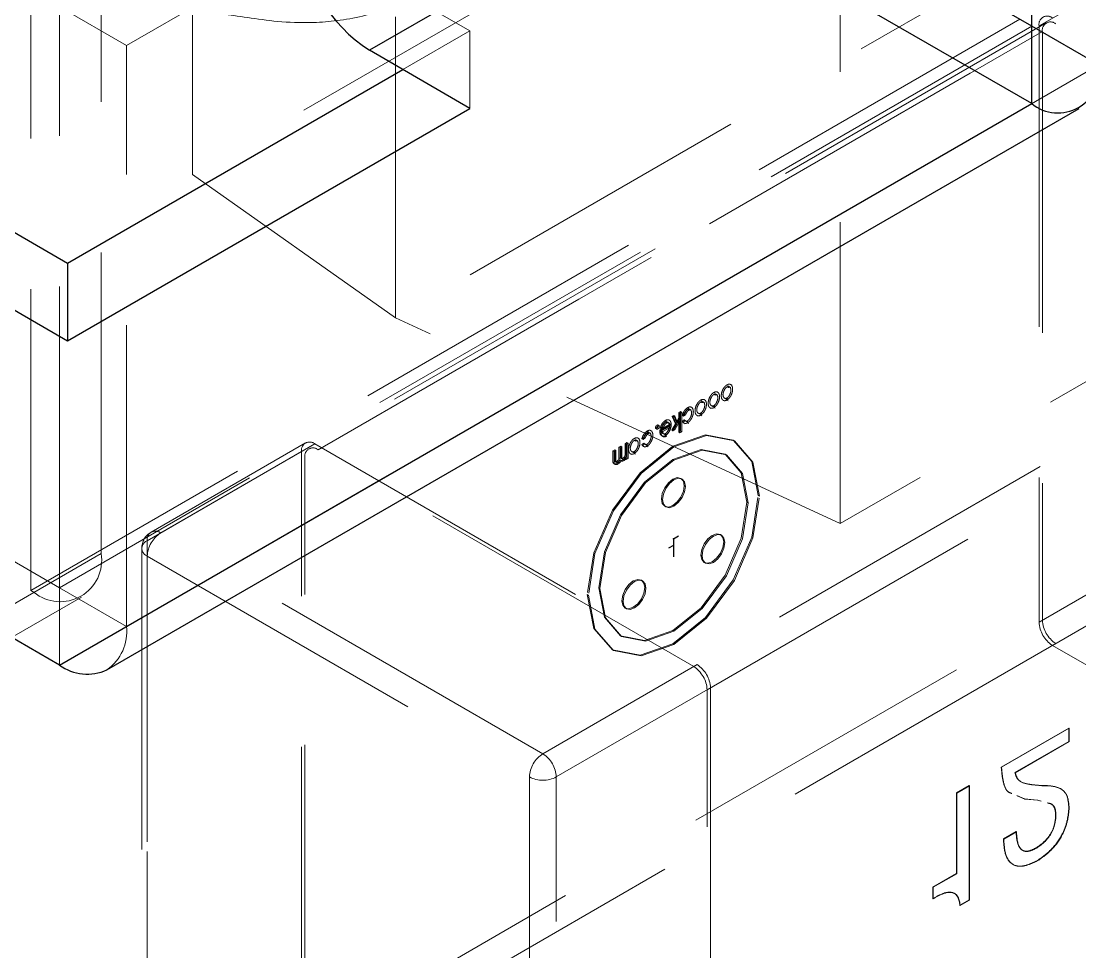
# Model space of a CAD drawing. Header units: millimetres. Extents: x 0 to 841, y 0 to 2287.
# Drawn here: x 577.548 to 582.013, y 225.551 to 229.475 of the extents above; entities that cross this region are included whole.
import ezdxf

# ---------------------------------------------------------------- set-up
doc = ezdxf.new("R2010")
doc.units = ezdxf.units.MM
doc.header["$PDSIZE"] = -1
doc.linetypes.add('HIDDEN', pattern=[1.905, 1.27, -0.635])

msp = doc.modelspace()

# ---------------------------------------------------------------- linework, layer by layer
at = {"color": 7, "linetype": 'HIDDEN', "lineweight": 18}
for p, q in [((585.4913, 231.8983), (579.1273, 228.2245)), ((577.9922, 229.3731), (582.0935, 231.7407)), ((581.0026, 227.3576), (581.0026, 231.3879)), ((586.2889, 230.4092), (581.0026, 227.3576)), ((579.1273, 228.2245), (579.1273, 229.8594)), ((579.4407, 229.4345), (578.7336, 229.8427)), ((582.4919, 229.8319), (581.8413, 229.4564)), ((579.8401, 229.7358), (578.2697, 228.8292)), ((577.5881, 227.0751), (577.5881, 229.6881)), ((578.2697, 228.8292), (578.2697, 229.6726)), ((577.7094, 227.0867), (577.7094, 229.5364)), ((577.7094, 229.5364), (577.9922, 229.3731)), ((577.8851, 227.2303), (577.8851, 229.5166)), ((581.76, 229.4835), (577.5881, 227.0751)), ((581.872, 229.4685), (578.7608, 227.6724)), ((578.8008, 227.6685), (581.912, 229.4646)), ((581.8413, 229.4564), (581.8413, 226.9414)), ((583.5101, 228.5584), (581.8979, 229.4891)), ((583.496, 228.5502), (581.912, 229.4646)), ((581.8106, 229.4543), (577.7094, 227.0867)), ((581.8555, 229.4319), (578.7442, 227.6358)), ((579.1578, 229.2712), (579.4407, 229.4345)), ((579.4407, 229.4345), (579.4407, 229.1079)), ((581.8555, 229.4319), (581.8555, 226.9496)), ((577.9922, 226.9235), (577.9922, 229.3731)), ((577.9922, 226.9235), (582.0935, 229.291)), ((578.2697, 228.8292), (579.1273, 228.2245)), ((583.496, 228.5502), (580.3847, 226.7541)), ((580.4413, 226.6561), (583.5525, 228.4522)), ((581.0026, 227.3576), (579.1273, 228.2245)), ((577.7094, 227.0867), (575.8345, 228.1691)), ((580.5298, 227.9391), (580.525, 227.9419)), ((580.5455, 227.9404), (580.5407, 227.9431)), ((580.4745, 227.9072), (580.4697, 227.91)), ((580.4745, 227.8989), (580.4697, 227.9016)), ((580.4853, 227.8987), (580.4805, 227.9015)), ((580.4903, 227.9084), (580.4854, 227.9112)), ((580.5298, 227.9308), (580.525, 227.9336)), ((580.5406, 227.9307), (580.5357, 227.9334)), ((580.3797, 227.8446), (580.3749, 227.8474)), ((580.4192, 227.8753), (580.4144, 227.878)), ((580.4192, 227.8669), (580.4144, 227.8697)), ((580.43, 227.8668), (580.4252, 227.8696)), ((580.435, 227.8765), (580.4302, 227.8793)), ((580.4589, 227.8545), (580.4637, 227.8518)), ((580.4745, 227.8517), (580.4697, 227.8544)), ((580.5092, 227.8768), (580.514, 227.874)), ((580.5142, 227.8865), (580.519, 227.8837)), ((580.5298, 227.8836), (580.525, 227.8864)), ((580.5298, 227.8753), (580.525, 227.878)), ((580.2937, 227.8084), (580.3004, 227.8122)), ((580.3073, 227.777), (580.2937, 227.8084)), ((580.2985, 227.8056), (580.2937, 227.8084)), ((580.2985, 227.8056), (580.3052, 227.8095)), ((580.3121, 227.7742), (580.2985, 227.8056)), ((580.3004, 227.8122), (580.312, 227.7852)), ((580.3052, 227.8095), (580.3004, 227.8122)), ((580.3052, 227.8095), (580.3168, 227.7825)), ((580.3216, 227.8245), (580.3295, 227.8291)), ((580.3216, 227.8018), (580.3216, 227.8245)), ((580.3264, 227.8217), (580.3216, 227.8245)), ((580.3264, 227.8217), (580.3343, 227.8263)), ((580.3264, 227.7991), (580.3264, 227.8217)), ((580.3295, 227.8291), (580.3295, 227.7464)), ((580.3343, 227.8263), (580.3295, 227.8291)), ((580.3343, 227.8263), (580.3343, 227.7436)), ((580.345, 227.8179), (580.3367, 227.8132)), ((580.3416, 227.8104), (580.3367, 227.8132)), ((580.3498, 227.8151), (580.3416, 227.8104)), ((580.3498, 227.8151), (580.345, 227.8179)), ((580.3639, 227.8433), (580.3591, 227.8461)), ((580.3746, 227.835), (580.3698, 227.8377)), ((580.3986, 227.8129), (580.4034, 227.8101)), ((580.4036, 227.8226), (580.4084, 227.8198)), ((580.4192, 227.8197), (580.4144, 227.8225)), ((580.4192, 227.8114), (580.4144, 227.8142)), ((580.4539, 227.8448), (580.4587, 227.8421)), ((580.4745, 227.8433), (580.4697, 227.8461)), ((580.228, 227.7594), (580.2232, 227.7622)), ((580.225, 227.7583), (580.2298, 227.7555)), ((580.2383, 227.7703), (580.2335, 227.773)), ((580.24, 227.7664), (580.2352, 227.7691)), ((580.282, 227.7743), (580.2418, 227.7511)), ((580.2515, 227.7639), (580.2433, 227.7592)), ((580.2481, 227.7564), (580.2433, 227.7592)), ((580.2868, 227.7715), (580.2466, 227.7483)), ((580.2563, 227.7612), (580.2481, 227.7564)), ((580.2823, 227.7669), (580.249, 227.7477)), ((580.2563, 227.7612), (580.2515, 227.7639)), ((580.2871, 227.7642), (580.2538, 227.7449)), ((580.2704, 227.7894), (580.2656, 227.7922)), ((580.2745, 227.7845), (580.2734, 227.7851)), ((580.2782, 227.7823), (580.2772, 227.7829)), ((580.2862, 227.7907), (580.2814, 227.7934)), ((580.2868, 227.7715), (580.282, 227.7743)), ((580.2871, 227.7642), (580.2823, 227.7669)), ((580.3073, 227.777), (580.2924, 227.7512)), ((580.3121, 227.7742), (580.2972, 227.7484)), ((580.3216, 227.7926), (580.3004, 227.7558)), ((580.3264, 227.7898), (580.3052, 227.753)), ((580.3121, 227.7742), (580.3073, 227.777)), ((580.3216, 227.8018), (580.312, 227.7852)), ((580.3168, 227.7825), (580.312, 227.7852)), ((580.3264, 227.7991), (580.3168, 227.7825)), ((580.3264, 227.7991), (580.3216, 227.8018)), ((580.3216, 227.7418), (580.3216, 227.7926)), ((580.3264, 227.7898), (580.3216, 227.7926)), ((580.3264, 227.7391), (580.3264, 227.7898)), ((580.345, 227.7942), (580.3367, 227.7894)), ((580.3416, 227.7867), (580.3367, 227.7894)), ((580.3498, 227.7914), (580.3416, 227.7867)), ((580.3443, 227.7805), (580.3491, 227.7777)), ((580.3498, 227.7914), (580.345, 227.7942)), ((580.3549, 227.7891), (580.3597, 227.7863)), ((580.3639, 227.7795), (580.3591, 227.7823)), ((580.1388, 227.7134), (580.134, 227.7162)), ((580.1546, 227.7147), (580.1498, 227.7174)), ((580.1743, 227.7194), (580.1661, 227.7146)), ((580.1709, 227.7118), (580.1661, 227.7146)), ((580.1791, 227.7166), (580.1709, 227.7118)), ((580.1791, 227.7166), (580.1743, 227.7194)), ((580.1932, 227.7448), (580.1884, 227.7476)), ((580.2039, 227.7364), (580.1991, 227.7392)), ((580.209, 227.7461), (580.2042, 227.7488)), ((580.2466, 227.7483), (580.2418, 227.7511)), ((580.2538, 227.7449), (580.249, 227.7477)), ((580.2498, 227.727), (580.2546, 227.7243)), ((580.2584, 227.7352), (580.2632, 227.7325)), ((580.2704, 227.7255), (580.2656, 227.7283)), ((580.3004, 227.7558), (580.2924, 227.7512)), ((580.2972, 227.7484), (580.2924, 227.7512)), ((580.3052, 227.753), (580.2972, 227.7484)), ((580.3052, 227.753), (580.3004, 227.7558)), ((580.3295, 227.7464), (580.3216, 227.7418)), ((580.3264, 227.7391), (580.3216, 227.7418)), ((580.3343, 227.7436), (580.3264, 227.7391)), ((580.3343, 227.7436), (580.3295, 227.7464)), ((578.7466, 227.6969), (578.0961, 227.3214)), ((578.1361, 227.3174), (578.7866, 227.693)), ((578.7866, 227.693), (580.3988, 226.7623)), ((580.3847, 226.7541), (578.8008, 227.6685)), ((580.044, 227.6642), (580.0513, 227.6684)), ((580.0513, 227.6684), (580.0513, 227.6233)), ((580.0561, 227.6657), (580.0513, 227.6684)), ((580.077, 227.6833), (580.0695, 227.679)), ((580.0695, 227.679), (580.0695, 227.6338)), ((580.0743, 227.6762), (580.0695, 227.679)), ((580.0818, 227.6805), (580.0743, 227.6762)), ((580.0743, 227.6762), (580.0743, 227.631)), ((580.077, 227.6833), (580.077, 227.6367)), ((580.0818, 227.6805), (580.077, 227.6833)), ((580.0818, 227.6805), (580.0818, 227.6339)), ((580.103, 227.6983), (580.0951, 227.6938)), ((580.0951, 227.6938), (580.0951, 227.6472)), ((580.1, 227.691), (580.0951, 227.6938)), ((580.1078, 227.6955), (580.1, 227.691)), ((580.1, 227.691), (580.1, 227.6444)), ((580.103, 227.6344), (580.103, 227.6983)), ((580.1078, 227.6955), (580.103, 227.6983)), ((580.1078, 227.6316), (580.1078, 227.6955)), ((580.1388, 227.7051), (580.134, 227.7078)), ((580.1496, 227.705), (580.1448, 227.7077)), ((580.1743, 227.6957), (580.1661, 227.6909)), ((580.1709, 227.6881), (580.1661, 227.6909)), ((580.1791, 227.6929), (580.1709, 227.6881)), ((580.1736, 227.6819), (580.1784, 227.6792)), ((580.1791, 227.6929), (580.1743, 227.6957)), ((580.1842, 227.6906), (580.189, 227.6878)), ((580.1932, 227.681), (580.1884, 227.6837)), ((580.5563, 227.7056), (580.5515, 227.7083)), ((578.7301, 227.6603), (578.0795, 227.2847)), ((578.7301, 225.1454), (578.7301, 227.6603)), ((578.7442, 225.1535), (578.7442, 227.6358)), ((580.044, 227.6642), (580.044, 227.6158)), ((580.0488, 227.6615), (580.044, 227.6642)), ((580.0488, 227.6615), (580.0561, 227.6657)), ((580.0488, 227.6615), (580.0488, 227.613)), ((580.0561, 227.6657), (580.0561, 227.6205)), ((580.0743, 227.631), (580.0695, 227.6338)), ((580.0781, 227.6219), (580.0733, 227.6247)), ((580.0742, 227.624), (580.079, 227.6212)), ((580.0818, 227.6339), (580.077, 227.6367)), ((580.0796, 227.6321), (580.0844, 227.6293)), ((580.1, 227.6444), (580.0951, 227.6472)), ((580.0951, 227.6299), (580.0951, 227.635)), ((580.1, 227.6322), (580.0951, 227.635)), ((580.103, 227.6344), (580.0951, 227.6299)), ((580.1, 227.6271), (580.0951, 227.6299)), ((580.1, 227.6271), (580.1, 227.6322)), ((580.1078, 227.6316), (580.1, 227.6271)), ((580.1078, 227.6316), (580.103, 227.6344)), ((580.1182, 227.6511), (580.123, 227.6483)), ((580.1232, 227.6608), (580.128, 227.658)), ((580.1388, 227.6579), (580.134, 227.6607)), ((580.1388, 227.6495), (580.134, 227.6523)), ((580.5223, 227.6467), (580.5175, 227.6494)), ((580.0488, 227.613), (580.044, 227.6158)), ((580.0484, 227.6097), (580.0532, 227.6069)), ((580.0561, 227.6205), (580.0513, 227.6233)), ((580.0539, 227.618), (580.0587, 227.6152)), ((580.3353, 227.5449), (580.3305, 227.5476)), ((580.3494, 227.5137), (580.3446, 227.5165)), ((580.2532, 227.4582), (580.2484, 227.461)), ((580.6139, 227.4443), (580.6091, 227.4471)), ((580.6619, 227.4721), (580.6571, 227.4748)), ((580.2625, 227.4299), (580.2673, 227.4271)), ((579.7483, 226.3867), (578.1361, 227.3174)), ((581.8413, 226.9414), (582.4919, 227.317)), ((578.0795, 227.2847), (578.0795, 224.7698)), ((580.5019, 227.3079), (580.4971, 227.3106)), ((580.516, 227.2767), (580.5112, 227.2795)), ((577.8851, 227.2303), (575.6223, 225.924)), ((578.0561, 227.2521), (578.0561, 224.7371)), ((580.4198, 227.2212), (580.415, 227.224)), ((578.0795, 224.7045), (578.0795, 227.2194)), ((578.0795, 227.2194), (579.6917, 226.2887)), ((580.4291, 227.1929), (580.4339, 227.1901)), ((582.5484, 227.219), (581.8979, 226.8435)), ((580.1688, 227.1156), (580.1639, 227.1183)), ((577.39, 226.9445), (577.6022, 227.067)), ((577.5072, 226.8768), (577.8022, 227.0472)), ((577.5881, 227.0751), (577.6022, 227.067)), ((577.7094, 227.0867), (577.7094, 226.7601)), ((577.7094, 227.0867), (577.9922, 226.9235)), ((579.9407, 227.0557), (579.9359, 227.0585)), ((579.9888, 227.0834), (579.984, 227.0862)), ((580.1828, 227.0844), (580.178, 227.0872)), ((580.0867, 227.0289), (580.0819, 227.0317)), ((580.0959, 227.0005), (580.1008, 226.9978)), ((578.7442, 225.1535), (581.8555, 226.9496)), ((580.0755, 226.8839), (580.0803, 226.8811)), ((581.912, 226.8516), (578.8008, 225.0555)), ((580.0415, 226.825), (580.0463, 226.8222)), ((581.8979, 226.8435), (583.5101, 225.9128)), ((583.496, 225.9373), (581.912, 226.8516)), ((580.3988, 226.7623), (579.7483, 226.3867)), ((579.8049, 226.2887), (580.4554, 226.6643)), ((580.4413, 224.1738), (580.4413, 226.6561)), ((580.4554, 226.6643), (580.4554, 224.1493)), ((581.9671, 226.4949), (581.682, 226.3303)), ((581.9686, 226.4941), (581.6834, 226.3295)), ((581.9671, 226.4387), (581.9671, 226.4949)), ((581.9671, 226.4949), (581.9686, 226.4941)), ((581.9686, 226.4379), (581.9686, 226.4941)), ((581.7399, 226.3075), (581.9671, 226.4387)), ((581.7414, 226.3067), (581.9686, 226.4379)), ((581.9671, 226.4387), (581.9686, 226.4379)), ((581.682, 226.3303), (581.6834, 226.3295)), ((579.6917, 226.2887), (579.6917, 223.7738)), ((579.8049, 223.7738), (579.8049, 226.2887)), ((581.7399, 226.3075), (581.7414, 226.3067)), ((581.547, 226.2524), (581.4937, 226.2216)), ((581.5484, 226.2515), (581.4951, 226.2208)), ((581.547, 225.7705), (581.547, 226.2524)), ((581.547, 226.2524), (581.5484, 226.2515)), ((581.5484, 225.7696), (581.5484, 226.2515)), ((581.8095, 226.2566), (581.8109, 226.2558)), ((581.8535, 226.2526), (581.8095, 226.2566)), ((581.855, 226.2518), (581.8109, 226.2558)), ((581.8535, 226.2526), (581.855, 226.2518)), ((581.4937, 226.2216), (581.4951, 226.2208)), ((581.4937, 226.2216), (581.4937, 225.8816)), ((581.4951, 226.2208), (581.4951, 225.8808)), ((581.7473, 226.2102), (581.7794, 226.1964)), ((581.7487, 226.2094), (581.7808, 226.1956)), ((581.7794, 226.1964), (581.835, 226.1911)), ((581.7794, 226.1964), (581.7808, 226.1956)), ((581.7808, 226.1956), (581.8364, 226.1902)), ((581.835, 226.1911), (581.8364, 226.1902)), ((581.835, 226.1911), (581.8508, 226.1865)), ((581.8364, 226.1902), (581.8507, 226.1861)), ((581.9671, 226.1576), (581.9686, 226.1568)), ((581.9115, 226.1228), (581.9129, 226.122)), ((581.7446, 226.0585), (581.6913, 226.0278)), ((581.6913, 226.0278), (581.6927, 226.0269)), ((581.746, 226.0577), (581.6927, 226.0269)), ((581.7446, 226.0585), (581.746, 226.0577)), ((581.828, 225.9889), (581.8295, 225.9881)), ((581.835, 225.9367), (581.8364, 225.9359)), ((581.4937, 225.8816), (581.394, 225.824)), ((581.4951, 225.8808), (581.3954, 225.8232)), ((581.4937, 225.8816), (581.4951, 225.8808)), ((581.394, 225.824), (581.3954, 225.8232)), ((581.394, 225.824), (581.394, 225.7758)), ((581.3954, 225.8232), (581.3954, 225.775)), ((581.394, 225.7758), (581.3954, 225.775)), ((581.5076, 225.7477), (581.547, 225.7705)), ((581.509, 225.7469), (581.5484, 225.7696)), ((581.547, 225.7705), (581.5484, 225.7696)), ((581.5076, 225.7477), (581.509, 225.7469))]:
    msp.add_line(p, q, dxfattribs=at)
at = {"color": 7, "linetype": 'Continuous', "lineweight": 25}
for p, q in [((581.8106, 229.4543), (579.9357, 230.5367)), ((580.2185, 230.0468), (579.0164, 229.3528)), ((581.8106, 229.1277), (580.2185, 230.0468)), ((581.8106, 229.4543), (581.8106, 229.5127)), ((581.8106, 229.1277), (581.8106, 229.4543)), ((582.0935, 229.291), (581.8106, 229.4543)), ((579.4407, 229.1079), (579.0164, 229.3528)), ((577.7436, 228.4549), (579.1578, 229.2712)), ((577.7094, 226.7601), (581.8106, 229.1277)), ((577.7436, 228.1282), (579.4407, 229.1079)), ((577.9094, 226.7403), (582.0106, 229.1079)), ((577.0365, 228.8631), (577.7436, 228.4549)), ((577.7436, 228.4549), (577.7436, 228.1282)), ((577.3194, 228.3732), (577.7436, 228.1282)), ((577.7094, 226.7601), (576.1173, 227.6792))]:
    msp.add_line(p, q, dxfattribs=at)
at = {"color": 7, "linetype": 'Continuous'}
for p, q in [((580.2998, 227.2927), (580.3208, 227.3048)), ((580.2998, 227.2927), (580.3208, 227.3048)), ((580.2998, 227.2927), (580.2998, 227.2444)), ((580.2998, 227.2927), (580.2998, 227.2444)), ((580.2989, 227.2653), (580.278, 227.2532)), ((580.2989, 227.2653), (580.2989, 227.2169))]:
    msp.add_line(p, q, dxfattribs=at)
at = {"color": 7, "linetype": 'HIDDEN', "lineweight": 18, "flags": 128}
for points in [[(580.2352, 227.7691), (580.2348, 227.7715), (580.2335, 227.773), (580.2315, 227.7734), (580.2292, 227.7726), (580.2269, 227.7708), (580.225, 227.7681), (580.2237, 227.7651), (580.2232, 227.7622)], [(580.2232, 227.7622), (580.2237, 227.7598), (580.225, 227.7583), (580.2269, 227.7579), (580.2292, 227.7587), (580.2315, 227.7606), (580.2335, 227.7632), (580.2348, 227.7662), (580.2352, 227.7691)], [(580.24, 227.7664), (580.2396, 227.7688), (580.2383, 227.7703), (580.2363, 227.7706), (580.234, 227.7698), (580.2317, 227.768), (580.2298, 227.7654), (580.2285, 227.7623), (580.228, 227.7594)], [(580.228, 227.7594), (580.2285, 227.757), (580.2298, 227.7555), (580.2317, 227.7552), (580.234, 227.756), (580.2363, 227.7578), (580.2383, 227.7604), (580.2396, 227.7634), (580.24, 227.7664)], [(580.6571, 227.4748), (580.6297, 227.6183), (580.5515, 227.7083), (580.4345, 227.731), (580.2965, 227.6831), (580.1585, 227.5717), (580.0415, 227.4139), (579.9633, 227.2337), (579.9359, 227.0585)], [(580.6619, 227.4721), (580.6345, 227.6156), (580.5563, 227.7055), (580.4393, 227.7283), (580.3013, 227.6803), (580.1633, 227.5689), (580.0463, 227.4111), (579.9681, 227.2309), (579.9407, 227.0557)], [(580.6091, 227.4471), (580.5853, 227.5715), (580.5175, 227.6494), (580.4161, 227.6691), (580.2965, 227.6276), (580.1769, 227.531), (580.0755, 227.3943), (580.0078, 227.2381), (579.984, 227.0862)], [(580.6139, 227.4443), (580.5901, 227.5687), (580.5223, 227.6467), (580.4209, 227.6664), (580.3013, 227.6248), (580.1817, 227.5283), (580.0803, 227.3915), (580.0126, 227.2353), (579.9888, 227.0834)], [(580.0733, 227.6247), (580.0698, 227.6193), (580.0656, 227.6147), (580.0612, 227.6112), (580.0566, 227.6091), (580.0524, 227.6086), (580.0487, 227.6095), (580.0458, 227.612), (580.044, 227.6158)], [(580.0695, 227.6338), (580.0687, 227.6295), (580.0667, 227.6251), (580.0638, 227.6213), (580.0604, 227.6187), (580.057, 227.6175), (580.0541, 227.6179), (580.0521, 227.6199), (580.0513, 227.6233)], [(580.0743, 227.631), (580.0735, 227.6267), (580.0715, 227.6224), (580.0686, 227.6186), (580.0652, 227.6159), (580.0619, 227.6147), (580.059, 227.6151), (580.0569, 227.6172), (580.0561, 227.6205)], [(580.0951, 227.635), (580.0926, 227.6315), (580.0898, 227.6286), (580.0868, 227.6261), (580.0838, 227.6244), (580.0808, 227.6233), (580.078, 227.623), (580.0754, 227.6235), (580.0733, 227.6247)], [(580.0951, 227.6472), (580.0941, 227.643), (580.0921, 227.6389), (580.0893, 227.6353), (580.0861, 227.6328), (580.0829, 227.6316), (580.08, 227.6319), (580.078, 227.6337), (580.077, 227.6367)], [(580.1, 227.6322), (580.0974, 227.6288), (580.0946, 227.6258), (580.0916, 227.6234), (580.0886, 227.6216), (580.0856, 227.6205), (580.0828, 227.6202), (580.0802, 227.6207), (580.0781, 227.6219)], [(580.1, 227.6444), (580.0989, 227.6402), (580.0969, 227.6361), (580.0941, 227.6325), (580.0909, 227.63), (580.0877, 227.6288), (580.0849, 227.6291), (580.0828, 227.6309), (580.0818, 227.6339)], [(580.0781, 227.6219), (580.0746, 227.6165), (580.0704, 227.6119), (580.066, 227.6085), (580.0614, 227.6064), (580.0572, 227.6058), (580.0535, 227.6068), (580.0506, 227.6092), (580.0488, 227.613)], [(580.3446, 227.5165), (580.3409, 227.5356), (580.3305, 227.5476), (580.3149, 227.5507), (580.2965, 227.5443), (580.2781, 227.5294), (580.2625, 227.5084), (580.2521, 227.4843), (580.2484, 227.461)], [(580.3494, 227.5137), (580.3457, 227.5329), (580.3353, 227.5449), (580.3197, 227.5479), (580.3013, 227.5415), (580.2829, 227.5266), (580.2673, 227.5056), (580.2569, 227.4816), (580.2532, 227.4582)], [(580.2484, 227.461), (580.2521, 227.4418), (580.2625, 227.4299), (580.2781, 227.4268), (580.2965, 227.4332), (580.3149, 227.4481), (580.3305, 227.4691), (580.3409, 227.4931), (580.3446, 227.5165)], [(580.2532, 227.4582), (580.2569, 227.4391), (580.2673, 227.4271), (580.2829, 227.424), (580.3013, 227.4304), (580.3197, 227.4453), (580.3353, 227.4663), (580.3457, 227.4904), (580.3494, 227.5137)], [(579.9359, 227.0585), (579.9633, 226.9149), (580.0415, 226.825), (580.1585, 226.8022), (580.2965, 226.8502), (580.4345, 226.9616), (580.5515, 227.1194), (580.6297, 227.2996), (580.6571, 227.4748)], [(579.9407, 227.0557), (579.9681, 226.9122), (580.0463, 226.8222), (580.1633, 226.7995), (580.3013, 226.8474), (580.4393, 226.9588), (580.5563, 227.1166), (580.6345, 227.2968), (580.6619, 227.4721)], [(579.984, 227.0862), (580.0078, 226.9618), (580.0755, 226.8839), (580.1769, 226.8642), (580.2965, 226.9057), (580.4161, 227.0023), (580.5175, 227.139), (580.5853, 227.2952), (580.6091, 227.4471)], [(579.9888, 227.0834), (580.0126, 226.9591), (580.0803, 226.8811), (580.1817, 226.8614), (580.3013, 226.903), (580.4209, 226.9995), (580.5223, 227.1362), (580.5901, 227.2924), (580.6139, 227.4443)], [(580.5112, 227.2795), (580.5075, 227.2986), (580.4971, 227.3106), (580.4815, 227.3137), (580.4631, 227.3073), (580.4447, 227.2924), (580.4291, 227.2714), (580.4187, 227.2474), (580.415, 227.224)], [(580.516, 227.2767), (580.5123, 227.2959), (580.5019, 227.3079), (580.4863, 227.3109), (580.4679, 227.3045), (580.4495, 227.2897), (580.4339, 227.2686), (580.4235, 227.2446), (580.4198, 227.2212)], [(580.415, 227.224), (580.4187, 227.2049), (580.4291, 227.1929), (580.4447, 227.1898), (580.4631, 227.1962), (580.4815, 227.2111), (580.4971, 227.2321), (580.5075, 227.2561), (580.5112, 227.2795)], [(580.4198, 227.2212), (580.4235, 227.2021), (580.4339, 227.1901), (580.4495, 227.1871), (580.4679, 227.1935), (580.4863, 227.2083), (580.5019, 227.2293), (580.5123, 227.2534), (580.516, 227.2767)], [(580.178, 227.0872), (580.1744, 227.1063), (580.1639, 227.1183), (580.1483, 227.1214), (580.1299, 227.115), (580.1115, 227.1001), (580.0959, 227.0791), (580.0855, 227.055), (580.0819, 227.0317)], [(580.1828, 227.0844), (580.1792, 227.1036), (580.1688, 227.1156), (580.1532, 227.1186), (580.1348, 227.1122), (580.1164, 227.0973), (580.1008, 227.0763), (580.0903, 227.0523), (580.0867, 227.0289)], [(580.0819, 227.0317), (580.0855, 227.0125), (580.0959, 227.0005), (580.1115, 226.9975), (580.1299, 227.0039), (580.1483, 227.0188), (580.1639, 227.0398), (580.1744, 227.0638), (580.178, 227.0872)], [(580.0867, 227.0289), (580.0903, 227.0098), (580.1008, 226.9978), (580.1164, 226.9947), (580.1348, 227.0011), (580.1532, 227.016), (580.1688, 227.037), (580.1792, 227.0611), (580.1828, 227.0844)]]:
    msp.add_lwpolyline(points, dxfattribs=at)
at = {"color": 7, "linetype": 'Continuous', "lineweight": 25}
for centre, radius, start, end in [((579.3477, 229.8707), 0.6147, 182.6055, 237.3945), ((581.921, 229.2631), 0.1747, 230.7967, 9.214), ((577.8266, 226.9237), 0.2012, 234.3824, 294.3071)]:
    msp.add_arc(centre, radius, start, end, dxfattribs=at)
at = {"color": 7, "linetype": 'HIDDEN', "lineweight": 18}
for centre, radius, start, end in [((581.8758, 229.462), 0.0349, 50.7967, 189.214), ((581.89, 229.4375), 0.0349, 50.7967, 189.214), ((578.7645, 227.6659), 0.0349, 50.7967, 189.214), ((578.7787, 227.6414), 0.0349, 50.7967, 189.214), ((578.1361, 227.2521), 0.08, 119.9973, 180), ((578.114, 227.2903), 0.0349, 50.7967, 189.214), ((578.2023, 227.2138), 0.1229, 122.6055, 177.3945), ((578.0919, 227.2521), 0.0349, 110.7834, 249.2166), ((577.7126, 227.2023), 0.1747, 230.7967, 9.214), ((577.7962, 226.9018), 0.1972, 305.0133, 6.2988), ((581.9641, 226.947), 0.1229, 182.6055, 237.3945), ((581.9783, 226.9552), 0.1229, 182.6055, 237.3945), ((580.3184, 226.6505), 0.1229, 2.6055, 57.3945), ((580.3326, 226.6587), 0.1229, 2.6055, 57.3945), ((579.8145, 226.2831), 0.1229, 122.6055, 177.3945), ((579.682, 226.2831), 0.1229, 2.6055, 57.3945), ((579.7483, 226.3979), 0.123, 242.6097, 297.3903)]:
    msp.add_arc(centre, radius, start, end, dxfattribs=at)
for points, knots in [([(579.4206, 229.7299), (579.3766, 229.6939), (579.2828, 229.6174), (579.1051, 229.5227), (578.8942, 229.4726), (578.6516, 229.4641), (578.4545, 229.5016), (578.2607, 229.5182), (578.0532, 229.5298), (577.8628, 229.5583), (577.7747, 229.6375), (577.7656, 229.7037), (577.822, 229.7725), (577.9017, 229.7969), (577.9394, 229.8085)], [0, 0, 0, 0, 0.061108, 0.130136, 0.206542, 0.279471, 0.400853, 0.500921, 0.602941, 0.719465, 0.790615, 0.860987, 0.934084, 1, 1, 1, 1]), ([(580.525, 227.9419), (580.5235, 227.9409), (580.5203, 227.9389), (580.5153, 227.9339), (580.51, 227.9269), (580.5052, 227.9176), (580.5017, 227.9068), (580.5005, 227.8958), (580.5017, 227.8863), (580.5052, 227.8795), (580.51, 227.8758), (580.5153, 227.8748), (580.5203, 227.8757), (580.5235, 227.8773), (580.525, 227.878)], [0, 0, 0, 0, 0.053784, 0.117806, 0.194259, 0.284674, 0.388205, 0.5, 0.611795, 0.715326, 0.805741, 0.882194, 0.946216, 1, 1, 1, 1]), ([(580.525, 227.878), (580.5264, 227.879), (580.5296, 227.881), (580.5346, 227.886), (580.5399, 227.893), (580.5447, 227.9023), (580.5482, 227.9131), (580.5494, 227.9241), (580.5482, 227.9336), (580.5447, 227.9404), (580.5399, 227.9441), (580.5346, 227.9451), (580.5296, 227.9442), (580.5264, 227.9426), (580.525, 227.9419)], [0, 0, 0, 0, 0.053784, 0.117806, 0.194259, 0.284674, 0.388205, 0.5, 0.611795, 0.715326, 0.805741, 0.882194, 0.946216, 1, 1, 1, 1]), ([(580.4697, 227.91), (580.4682, 227.909), (580.465, 227.9069), (580.46, 227.902), (580.4547, 227.895), (580.4499, 227.8857), (580.4465, 227.8749), (580.4452, 227.8639), (580.4465, 227.8544), (580.4499, 227.8476), (580.4547, 227.8439), (580.46, 227.8429), (580.465, 227.8438), (580.4682, 227.8454), (580.4697, 227.8461)], [0, 0, 0, 0, 0.053784, 0.117806, 0.194259, 0.284674, 0.388205, 0.5, 0.611795, 0.715326, 0.805741, 0.882194, 0.946216, 1, 1, 1, 1]), ([(580.4697, 227.9016), (580.4675, 227.8999), (580.463, 227.8963), (580.4577, 227.8874), (580.4539, 227.8778), (580.4523, 227.868), (580.4539, 227.8601), (580.4577, 227.8548), (580.463, 227.852), (580.4675, 227.8537), (580.4697, 227.8544)], [0, 0, 0, 0, 0.111736, 0.23533, 0.367087, 0.5, 0.632913, 0.76467, 0.888264, 1, 1, 1, 1]), ([(580.4697, 227.8461), (580.4711, 227.847), (580.4743, 227.8491), (580.4793, 227.8541), (580.4846, 227.8611), (580.4894, 227.8704), (580.4929, 227.8812), (580.4941, 227.8922), (580.4929, 227.9017), (580.4894, 227.9085), (580.4846, 227.9122), (580.4793, 227.9131), (580.4743, 227.9123), (580.4711, 227.9107), (580.4697, 227.91)], [0, 0, 0, 0, 0.053784, 0.117806, 0.194259, 0.284674, 0.388205, 0.5, 0.611795, 0.715326, 0.805741, 0.882194, 0.946216, 1, 1, 1, 1]), ([(580.4697, 227.8544), (580.4718, 227.8561), (580.4763, 227.8597), (580.4816, 227.8687), (580.4854, 227.8783), (580.487, 227.8881), (580.4854, 227.896), (580.4816, 227.9012), (580.4763, 227.904), (580.4718, 227.9024), (580.4697, 227.9016)], [0, 0, 0, 0, 0.111736, 0.23533, 0.367087, 0.5, 0.632913, 0.76467, 0.888264, 1, 1, 1, 1]), ([(580.4851, 227.8985), (580.4837, 227.8994), (580.4808, 227.9013), (580.4766, 227.8997), (580.4745, 227.8989)], [0, 0, 0, 0, 0.480332, 1, 1, 1, 1]), ([(580.525, 227.9336), (580.5228, 227.9318), (580.5183, 227.9283), (580.513, 227.9193), (580.5092, 227.9097), (580.5076, 227.8999), (580.5092, 227.892), (580.513, 227.8868), (580.5183, 227.884), (580.5228, 227.8856), (580.525, 227.8864)], [0, 0, 0, 0, 0.111736, 0.23533, 0.367087, 0.5, 0.632913, 0.76467, 0.888264, 1, 1, 1, 1]), ([(580.525, 227.8864), (580.5271, 227.8881), (580.5316, 227.8917), (580.5369, 227.9006), (580.5407, 227.9102), (580.5423, 227.92), (580.5407, 227.9279), (580.5369, 227.9331), (580.5316, 227.9359), (580.5271, 227.9343), (580.525, 227.9336)], [0, 0, 0, 0, 0.111736, 0.23533, 0.367087, 0.5, 0.632913, 0.76467, 0.888264, 1, 1, 1, 1]), ([(580.5404, 227.9304), (580.539, 227.9313), (580.5361, 227.9332), (580.5319, 227.9316), (580.5298, 227.9308)], [0, 0, 0, 0, 0.480332, 1, 1, 1, 1]), ([(580.3591, 227.7823), (580.3605, 227.7832), (580.3637, 227.7853), (580.3687, 227.7902), (580.374, 227.7973), (580.3788, 227.8065), (580.3823, 227.8173), (580.3835, 227.8283), (580.3823, 227.8378), (580.3788, 227.8446), (580.374, 227.8483), (580.3687, 227.8493), (580.3637, 227.8485), (580.3605, 227.8469), (580.3591, 227.8461)], [0, 0, 0, 0, 0.0537844, 0.1178061, 0.1942591, 0.2846742, 0.3882046, 0.5, 0.6117954, 0.7153258, 0.8057409, 0.8821939, 0.9462156, 1, 1, 1, 1]), ([(580.4144, 227.878), (580.4129, 227.8771), (580.4097, 227.875), (580.4047, 227.8701), (580.3994, 227.863), (580.3946, 227.8538), (580.3912, 227.843), (580.3899, 227.832), (580.3912, 227.8225), (580.3946, 227.8157), (580.3994, 227.812), (580.4047, 227.811), (580.4097, 227.8118), (580.4129, 227.8134), (580.4144, 227.8142)], [0, 0, 0, 0, 0.053784, 0.117806, 0.194259, 0.284674, 0.388205, 0.5, 0.611795, 0.715326, 0.805741, 0.882194, 0.946216, 1, 1, 1, 1]), ([(580.4144, 227.8697), (580.4122, 227.868), (580.4077, 227.8644), (580.4024, 227.8555), (580.3986, 227.8458), (580.397, 227.8361), (580.3986, 227.8282), (580.4024, 227.8229), (580.4077, 227.8201), (580.4122, 227.8217), (580.4144, 227.8225)], [0, 0, 0, 0, 0.111736, 0.23533, 0.367087, 0.5, 0.632913, 0.76467, 0.888264, 1, 1, 1, 1]), ([(580.4144, 227.8142), (580.4158, 227.8151), (580.419, 227.8172), (580.424, 227.8221), (580.4293, 227.8292), (580.4341, 227.8385), (580.4376, 227.8493), (580.4388, 227.8602), (580.4376, 227.8697), (580.4341, 227.8765), (580.4293, 227.8803), (580.424, 227.8812), (580.419, 227.8804), (580.4158, 227.8788), (580.4144, 227.878)], [0, 0, 0, 0, 0.053784, 0.117806, 0.194259, 0.284674, 0.388205, 0.5, 0.611795, 0.715326, 0.805741, 0.882194, 0.946216, 1, 1, 1, 1]), ([(580.4144, 227.8225), (580.4165, 227.8242), (580.421, 227.8278), (580.4263, 227.8367), (580.4301, 227.8464), (580.4317, 227.8561), (580.4301, 227.8641), (580.4263, 227.8693), (580.421, 227.8721), (580.4165, 227.8705), (580.4144, 227.8697)], [0, 0, 0, 0, 0.111736, 0.23533, 0.367087, 0.5, 0.632913, 0.76467, 0.888264, 1, 1, 1, 1]), ([(580.4299, 227.8666), (580.4284, 227.8675), (580.4255, 227.8693), (580.4213, 227.8678), (580.4192, 227.8669)], [0, 0, 0, 0, 0.480332, 1, 1, 1, 1]), ([(580.4638, 227.852), (580.4652, 227.8511), (580.4681, 227.8493), (580.4723, 227.8508), (580.4745, 227.8517)], [0, 0, 0, 0, 0.4803322, 1, 1, 1, 1]), ([(580.5191, 227.8839), (580.5205, 227.883), (580.5234, 227.8812), (580.5276, 227.8828), (580.5298, 227.8836)], [0, 0, 0, 0, 0.4803322, 1, 1, 1, 1]), ([(580.3591, 227.8461), (580.3564, 227.8443), (580.351, 227.8404), (580.3422, 227.8288), (580.3388, 227.8191), (580.3367, 227.8132)], [0, 0, 0, 0, 0.262326, 0.545229, 1, 1, 1, 1]), ([(580.3639, 227.8433), (580.3612, 227.8415), (580.3558, 227.8376), (580.347, 227.826), (580.3436, 227.8163), (580.3416, 227.8104)], [0, 0, 0, 0, 0.262326, 0.545229, 1, 1, 1, 1]), ([(580.345, 227.7942), (580.3461, 227.7928), (580.3482, 227.7902), (580.3529, 227.7886), (580.3582, 227.7896), (580.3637, 227.794), (580.3685, 227.8004), (580.3724, 227.808), (580.3752, 227.8162), (580.3763, 227.8241), (580.3752, 227.8308), (580.3724, 227.8358), (580.3685, 227.8389), (580.3637, 227.8398), (580.3582, 227.8378), (580.3529, 227.8326), (580.3482, 227.8257), (580.3461, 227.8206), (580.345, 227.8179)], [0, 0, 0, 0, 0.06591, 0.127752, 0.184575, 0.240344, 0.300579, 0.365486, 0.4327, 0.5, 0.5673, 0.634514, 0.699421, 0.759656, 0.815425, 0.872248, 0.93409, 1, 1, 1, 1]), ([(580.3744, 227.8347), (580.374, 227.8351), (580.3723, 227.8365), (580.3685, 227.8369), (580.363, 227.835), (580.3577, 227.8298), (580.353, 227.8229), (580.3509, 227.8178), (580.3498, 227.8151)], [0, 0, 0, 0, 0.070881, 0.257074, 0.429461, 0.605106, 0.796267, 1, 1, 1, 1]), ([(580.4085, 227.8201), (580.4099, 227.8192), (580.4128, 227.8173), (580.417, 227.8189), (580.4192, 227.8197)], [0, 0, 0, 0, 0.480332, 1, 1, 1, 1]), ([(580.2656, 227.7922), (580.263, 227.7903), (580.2575, 227.7864), (580.2487, 227.7749), (580.2454, 227.7652), (580.2433, 227.7592)], [0, 0, 0, 0, 0.2623262, 0.5452295, 1, 1, 1, 1]), ([(580.2704, 227.7894), (580.2678, 227.7875), (580.2623, 227.7837), (580.2535, 227.7721), (580.2502, 227.7624), (580.2481, 227.7564)], [0, 0, 0, 0, 0.262326, 0.54523, 1, 1, 1, 1]), ([(580.249, 227.7477), (580.2495, 227.7454), (580.2506, 227.7407), (580.2545, 227.7364), (580.2595, 227.7345), (580.2656, 227.736), (580.2717, 227.7416), (580.2767, 227.7492), (580.2807, 227.7581), (580.2817, 227.764), (580.2823, 227.7669)], [0, 0, 0, 0, 0.133809, 0.265222, 0.38803, 0.5, 0.61197, 0.734778, 0.866191, 1, 1, 1, 1]), ([(580.282, 227.7743), (580.2807, 227.7778), (580.2788, 227.7829), (580.2732, 227.7855), (580.2686, 227.7855), (580.2634, 227.7828), (580.2587, 227.7776), (580.2545, 227.7712), (580.2525, 227.7664), (580.2515, 227.7639)], [0, 0, 0, 0, 0.2678448, 0.3951448, 0.5129397, 0.6245339, 0.7409121, 0.8668361, 1, 1, 1, 1]), ([(580.2868, 227.7715), (580.2855, 227.775), (580.2836, 227.7801), (580.278, 227.7827), (580.2734, 227.7827), (580.2683, 227.78), (580.2635, 227.7749), (580.2593, 227.7684), (580.2573, 227.7636), (580.2563, 227.7612)], [0, 0, 0, 0, 0.2678448, 0.3951448, 0.5129397, 0.6245339, 0.7409121, 0.8668361, 1, 1, 1, 1]), ([(580.2618, 227.7332), (580.2628, 227.7328), (580.2652, 227.7318), (580.2705, 227.7333), (580.2765, 227.7388), (580.2815, 227.7465), (580.2855, 227.7553), (580.2865, 227.7612), (580.2871, 227.7642)], [0, 0, 0, 0, 0.1028093, 0.2669648, 0.4311203, 0.6111659, 0.8038266, 1, 1, 1, 1]), ([(580.2656, 227.7283), (580.2671, 227.7293), (580.2703, 227.7313), (580.2753, 227.7363), (580.2805, 227.7433), (580.2854, 227.7526), (580.2888, 227.7634), (580.2901, 227.7744), (580.2888, 227.7839), (580.2854, 227.7907), (580.2805, 227.7944), (580.2753, 227.7953), (580.2703, 227.7945), (580.2671, 227.7929), (580.2656, 227.7922)], [0, 0, 0, 0, 0.053784, 0.117806, 0.194259, 0.284674, 0.388205, 0.5, 0.611795, 0.715326, 0.805741, 0.882194, 0.946216, 1, 1, 1, 1]), ([(580.3367, 227.7894), (580.3379, 227.787), (580.3403, 227.7822), (580.3463, 227.7792), (580.3528, 227.7793), (580.357, 227.7813), (580.3591, 227.7823)], [0, 0, 0, 0, 0.289345, 0.578702, 0.796119, 1, 1, 1, 1]), ([(580.3498, 227.7914), (580.3509, 227.7901), (580.3531, 227.7875), (580.3567, 227.7858), (580.3591, 227.7865), (580.3597, 227.7867)], [0, 0, 0, 0, 0.446694, 0.865822, 1, 1, 1, 1]), ([(580.134, 227.7162), (580.1325, 227.7152), (580.1293, 227.7132), (580.1243, 227.7082), (580.1191, 227.7012), (580.1142, 227.6919), (580.1108, 227.6811), (580.1095, 227.6701), (580.1108, 227.6606), (580.1142, 227.6538), (580.1191, 227.6501), (580.1243, 227.6491), (580.1293, 227.65), (580.1325, 227.6516), (580.134, 227.6523)], [0, 0, 0, 0, 0.053784, 0.117806, 0.194259, 0.284674, 0.388205, 0.5, 0.611795, 0.715326, 0.805741, 0.882194, 0.946216, 1, 1, 1, 1]), ([(580.134, 227.6523), (580.1354, 227.6533), (580.1386, 227.6553), (580.1436, 227.6603), (580.1489, 227.6673), (580.1537, 227.6766), (580.1572, 227.6874), (580.1585, 227.6984), (580.1572, 227.7079), (580.1537, 227.7147), (580.1489, 227.7184), (580.1436, 227.7194), (580.1386, 227.7185), (580.1354, 227.7169), (580.134, 227.7162)], [0, 0, 0, 0, 0.053784, 0.117806, 0.194259, 0.284674, 0.388205, 0.5, 0.611795, 0.715326, 0.805741, 0.882194, 0.946216, 1, 1, 1, 1]), ([(580.1884, 227.7476), (580.1858, 227.7457), (580.1803, 227.7419), (580.1715, 227.7303), (580.1681, 227.7206), (580.1661, 227.7146)], [0, 0, 0, 0, 0.262326, 0.545229, 1, 1, 1, 1]), ([(580.1932, 227.7448), (580.1906, 227.7429), (580.1851, 227.7391), (580.1763, 227.7275), (580.1729, 227.7178), (580.1709, 227.7118)], [0, 0, 0, 0, 0.262326, 0.545229, 1, 1, 1, 1]), ([(580.1743, 227.6957), (580.1754, 227.6943), (580.1776, 227.6916), (580.1822, 227.6901), (580.1875, 227.6911), (580.193, 227.6954), (580.1978, 227.7019), (580.2018, 227.7095), (580.2045, 227.7176), (580.2056, 227.7256), (580.2045, 227.7323), (580.2018, 227.7373), (580.1978, 227.7404), (580.193, 227.7413), (580.1875, 227.7392), (580.1822, 227.7341), (580.1776, 227.7272), (580.1754, 227.722), (580.1743, 227.7194)], [0, 0, 0, 0, 0.06591, 0.127752, 0.184575, 0.240344, 0.300579, 0.365486, 0.4327, 0.5, 0.5673, 0.634514, 0.699421, 0.759656, 0.815425, 0.872248, 0.93409, 1, 1, 1, 1]), ([(580.2037, 227.7362), (580.2033, 227.7366), (580.2017, 227.738), (580.1978, 227.7384), (580.1923, 227.7365), (580.187, 227.7313), (580.1824, 227.7244), (580.1802, 227.7192), (580.1791, 227.7166)], [0, 0, 0, 0, 0.070881, 0.257074, 0.429461, 0.605106, 0.796267, 1, 1, 1, 1]), ([(580.1884, 227.6837), (580.1898, 227.6847), (580.193, 227.6867), (580.198, 227.6917), (580.2033, 227.6987), (580.2081, 227.708), (580.2116, 227.7188), (580.2129, 227.7298), (580.2116, 227.7393), (580.2081, 227.7461), (580.2033, 227.7498), (580.198, 227.7508), (580.193, 227.7499), (580.1898, 227.7483), (580.1884, 227.7476)], [0, 0, 0, 0, 0.053784, 0.117806, 0.194259, 0.284674, 0.388205, 0.5, 0.611795, 0.715326, 0.805741, 0.882194, 0.946216, 1, 1, 1, 1]), ([(580.2418, 227.7511), (580.2418, 227.7461), (580.2417, 227.736), (580.2473, 227.7277), (580.2541, 227.7252), (580.2598, 227.7255), (580.2637, 227.7274), (580.2656, 227.7283)], [0, 0, 0, 0, 0.284269, 0.585299, 0.73536, 0.873926, 1, 1, 1, 1]), ([(580.2466, 227.7483), (580.2466, 227.7433), (580.2465, 227.7332), (580.2522, 227.7249), (580.2589, 227.7224), (580.2646, 227.7227), (580.2686, 227.7246), (580.2704, 227.7255)], [0, 0, 0, 0, 0.284269, 0.585299, 0.73536, 0.873926, 1, 1, 1, 1]), ([(580.2538, 227.7449), (580.2543, 227.7425), (580.2551, 227.7384), (580.2576, 227.7361), (580.2587, 227.7351)], [0, 0, 0, 0, 0.57756, 1, 1, 1, 1]), ([(580.134, 227.7078), (580.1318, 227.7061), (580.1273, 227.7026), (580.122, 227.6936), (580.1182, 227.684), (580.1166, 227.6742), (580.1182, 227.6663), (580.122, 227.6611), (580.1273, 227.6583), (580.1318, 227.6599), (580.134, 227.6607)], [0, 0, 0, 0, 0.111736, 0.23533, 0.367087, 0.5, 0.632913, 0.76467, 0.888264, 1, 1, 1, 1]), ([(580.134, 227.6607), (580.1361, 227.6624), (580.1406, 227.6659), (580.1459, 227.6749), (580.1498, 227.6845), (580.1513, 227.6943), (580.1498, 227.7022), (580.1459, 227.7074), (580.1406, 227.7102), (580.1361, 227.7086), (580.134, 227.7078)], [0, 0, 0, 0, 0.111736, 0.23533, 0.367087, 0.5, 0.632913, 0.76467, 0.888264, 1, 1, 1, 1]), ([(580.1495, 227.7047), (580.1481, 227.7056), (580.1451, 227.7075), (580.141, 227.7059), (580.1388, 227.7051)], [0, 0, 0, 0, 0.480332, 1, 1, 1, 1]), ([(580.1661, 227.6909), (580.1672, 227.6885), (580.1696, 227.6837), (580.1756, 227.6807), (580.1821, 227.6807), (580.1863, 227.6828), (580.1884, 227.6837)], [0, 0, 0, 0, 0.289345, 0.578702, 0.796119, 1, 1, 1, 1]), ([(580.1791, 227.6929), (580.1802, 227.6916), (580.1824, 227.689), (580.186, 227.6873), (580.1885, 227.688), (580.1891, 227.6881)], [0, 0, 0, 0, 0.446694, 0.865822, 1, 1, 1, 1]), ([(580.1281, 227.6582), (580.1295, 227.6573), (580.1324, 227.6555), (580.1366, 227.6571), (580.1388, 227.6579)], [0, 0, 0, 0, 0.480332, 1, 1, 1, 1]), ([(581.682, 226.3303), (581.6838, 226.3099), (581.6874, 226.2693), (581.7021, 226.2277), (581.721, 226.2211), (581.7252, 226.2197)], [0, 0, 0, 0, 0.438334, 0.87579, 1, 1, 1, 1]), ([(581.6834, 226.3295), (581.6852, 226.3091), (581.6888, 226.2685), (581.7035, 226.2269), (581.7224, 226.2203), (581.7266, 226.2189)], [0, 0, 0, 0, 0.438334, 0.87579, 1, 1, 1, 1]), ([(581.8095, 226.2566), (581.7922, 226.2592), (581.7681, 226.2628), (581.7461, 226.2842), (581.742, 226.2998), (581.7399, 226.3075)], [0, 0, 0, 0, 0.559626, 0.779993, 1, 1, 1, 1]), ([(581.8109, 226.2558), (581.7936, 226.2584), (581.7695, 226.2619), (581.7475, 226.2834), (581.7434, 226.2989), (581.7414, 226.3067)], [0, 0, 0, 0, 0.559626, 0.779993, 1, 1, 1, 1]), ([(581.9671, 226.1576), (581.9656, 226.1775), (581.9624, 226.2174), (581.9194, 226.2516), (581.8785, 226.2522), (581.8535, 226.2526)], [0, 0, 0, 0, 0.278936, 0.55895, 1, 1, 1, 1]), ([(581.9686, 226.1568), (581.967, 226.1767), (581.9638, 226.2166), (581.9209, 226.2508), (581.88, 226.2514), (581.855, 226.2518)], [0, 0, 0, 0, 0.278936, 0.55895, 1, 1, 1, 1]), ([(581.835, 225.9367), (581.854, 225.9501), (581.8918, 225.9767), (581.9384, 226.0383), (581.962, 226.1031), (581.9654, 226.1394), (581.9671, 226.1576)], [0, 0, 0, 0, 0.280638, 0.559382, 0.779283, 1, 1, 1, 1]), ([(581.8364, 225.9359), (581.8554, 225.9493), (581.8933, 225.9759), (581.9398, 226.0375), (581.9634, 226.1023), (581.9668, 226.1386), (581.9686, 226.1568)], [0, 0, 0, 0, 0.280638, 0.559382, 0.779283, 1, 1, 1, 1]), ([(581.8769, 226.179), (581.8828, 226.178), (581.8968, 226.1757), (581.9102, 226.1554), (581.9111, 226.1337), (581.9115, 226.1228)], [0, 0, 0, 0, 0.265836, 0.6333565, 1, 1, 1, 1]), ([(581.8783, 226.1782), (581.8842, 226.1772), (581.8982, 226.1749), (581.9116, 226.1546), (581.9125, 226.1328), (581.9129, 226.122)], [0, 0, 0, 0, 0.265836, 0.6333565, 1, 1, 1, 1]), ([(581.9115, 226.1228), (581.9099, 226.1083), (581.9068, 226.0795), (581.8841, 226.0364), (581.8556, 226.0072), (581.8372, 225.995), (581.828, 225.9889)], [0, 0, 0, 0, 0.280293, 0.558564, 0.778935, 1, 1, 1, 1]), ([(581.9129, 226.122), (581.9113, 226.1075), (581.9082, 226.0787), (581.8855, 226.0356), (581.857, 226.0064), (581.8386, 225.9942), (581.8295, 225.9881)], [0, 0, 0, 0, 0.280293, 0.558564, 0.778935, 1, 1, 1, 1]), ([(581.6913, 226.0278), (581.6928, 226.0031), (581.6959, 225.954), (581.7308, 225.9111), (581.7831, 225.9118), (581.8177, 225.9284), (581.835, 225.9367)], [0, 0, 0, 0, 0.28072, 0.559084, 0.779116, 1, 1, 1, 1]), ([(581.6927, 226.0269), (581.6942, 226.0023), (581.6973, 225.9532), (581.7322, 225.9103), (581.7846, 225.911), (581.8191, 225.9276), (581.8364, 225.9359)], [0, 0, 0, 0, 0.28072, 0.559084, 0.779116, 1, 1, 1, 1]), ([(581.828, 225.9889), (581.8187, 225.9842), (581.8, 225.9747), (581.7743, 225.9749), (581.7489, 225.9983), (581.7463, 226.0337), (581.7446, 226.0585)], [0, 0, 0, 0, 0.187355, 0.374008, 0.560834, 1, 1, 1, 1]), ([(581.8295, 225.9881), (581.8201, 225.9834), (581.8014, 225.9739), (581.7757, 225.9741), (581.7503, 225.9975), (581.7478, 226.0329), (581.746, 226.0577)], [0, 0, 0, 0, 0.1873548, 0.3740082, 0.5608336, 1, 1, 1, 1]), ([(581.394, 225.7758), (581.4087, 225.7843), (581.438, 225.8012), (581.4776, 225.806), (581.5016, 225.7839), (581.5056, 225.7598), (581.5076, 225.7477)], [0, 0, 0, 0, 0.2809773, 0.5601115, 0.7795782, 1, 1, 1, 1]), ([(581.3954, 225.775), (581.4101, 225.7835), (581.4395, 225.8004), (581.479, 225.8052), (581.503, 225.7831), (581.507, 225.759), (581.509, 225.7469)], [0, 0, 0, 0, 0.2809773, 0.5601115, 0.7795782, 1, 1, 1, 1])]:
    msp.add_open_spline(points, degree=3, knots=knots, dxfattribs=at)
at = {"color": 7, "linetype": 'Continuous'}
for p in [(580.2998, 227.2927), (580.2998, 227.2927), (580.2989, 227.2653)]:
    msp.add_point(p, dxfattribs=at)

doc.saveas('drawing.dxf')
